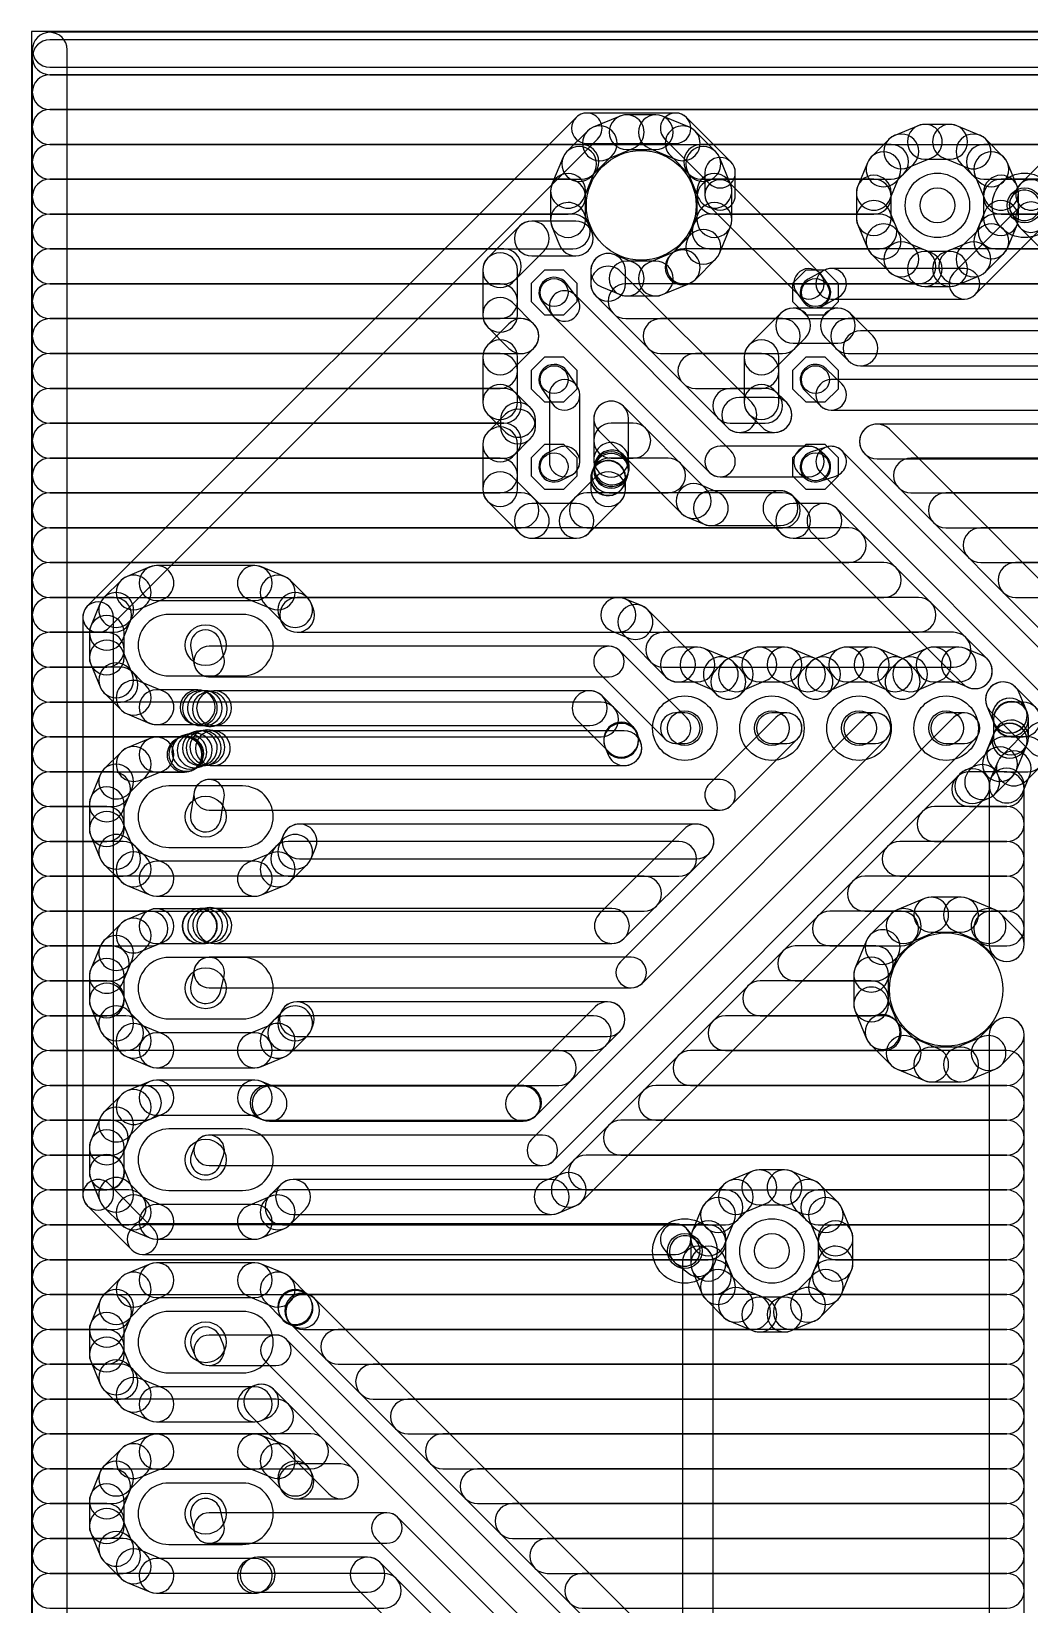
# Model space of a CAD drawing. Extents: x 0 to 108, y 0 to 85.
# Drawn here: x 0 to 29.1, y 39.22 to 85.08 of the extents above; entities that cross this region are included whole.
import ezdxf

# ---------------------------------------------------------------- set-up
doc = ezdxf.new("R2010")
doc.units = 0
for name, color, linetype in [('16', 174, 'CONTINUOUS'), ('17', 94, 'CONTINUOUS'), ('20', 178, 'CONTINUOUS'), ('44', 250, 'CONTINUOUS')]:
    doc.layers.add(name, color=color, linetype=linetype)

# ---------------------------------------------------------------- blocks, each defined once
blk = doc.blocks.new('ROUNDP')
blk.add_circle((0, 0), 0.5)
blk = doc.blocks.new('OCTAGONP')
blk.add_lwpolyline([(-0.5, -0.2071), (-0.5, 0.2071), (-0.2071, 0.5), (0.2071, 0.5), (0.5, 0.2071), (0.5, -0.2071), (0.2071, -0.5), (-0.2071, -0.5)], close=True)
blk = doc.blocks.new('LONGP120')
blk.add_lwpolyline([(-0.6, -0.5), (0.6, -0.5, 1), (0.6, 0.5), (-0.6, 0.5, 1)], format="xyb", close=True)

msp = doc.modelspace()

# ---------------------------------------------------------------- linework, layer by layer
at = {"layer": '16'}
for points in [[(1.0414, 0.5334), (1.0414, 84.5466, 1), (0.0254, 84.5466), (0.0254, 0.5334, 1)], [(0.5334, 84.0386), (107.0866, 84.0386, 1), (107.0866, 85.0546), (0.5334, 85.0546, 1)], [(0.5334, 83.82), (107.0866, 83.82, 1), (107.0866, 84.836), (0.5334, 84.836, 1)], [(0.5334, 82.804), (107.0866, 82.804, 1), (107.0866, 83.82), (0.5334, 83.82, 1)], [(0.5334, 81.788), (107.0866, 81.788, 1), (107.0866, 82.804), (0.5334, 82.804, 1)], [(2.2574, 67.6942), (16.5068, 81.9436, 1), (15.8782, 82.5722), (1.6288, 68.3228, 1)], [(16.1925, 81.8134), (18.7833, 81.8134, 1), (18.7833, 82.7024), (16.1925, 82.7024, 1)], [(17.1612, 82.6127), (16.3771, 82.2879, 1), (16.7659, 81.3493), (17.55, 81.6741, 1)], [(18.2044, 82.6514), (17.3556, 82.6514, 1), (17.3556, 81.6354), (18.2044, 81.6354, 1)], [(19.1829, 82.2879), (18.3988, 82.6127, 1), (18.01, 81.6741), (18.7941, 81.3493, 1)], [(18.469, 81.9436), (19.7644, 80.6482, 1), (20.393, 81.2768), (19.0976, 82.5722, 1)], [(30.7753, 82.5722), (28.8322, 80.6291, 1), (29.4608, 80.0005), (31.4039, 81.9436, 1)], [(16.2123, 82.1778), (15.6122, 81.5777, 1), (16.3306, 80.8593), (16.9307, 81.4594, 1)], [(19.9478, 81.5777), (19.3477, 82.1778, 1), (18.6293, 81.4594), (19.2294, 80.8593, 1)], [(25.0065, 81.9411), (24.4849, 81.4195, 1), (25.2033, 80.7011), (25.7249, 81.2227, 1)], [(25.8528, 82.3335), (25.1713, 82.0512, 1), (25.5601, 81.1126), (26.2416, 81.3949, 1)], [(26.7848, 82.3722), (26.0472, 82.3722, 1), (26.0472, 81.3562), (26.7848, 81.3562, 1)], [(27.6607, 82.0512), (26.9792, 82.3335, 1), (26.5904, 81.3949), (27.2719, 81.1126, 1)], [(28.3471, 81.4195), (27.8255, 81.9411, 1), (27.1071, 81.2227), (27.6287, 80.7011, 1)], [(0.5334, 80.772), (16.0329, 80.772, 1), (16.0329, 81.788), (0.5334, 81.788, 1)], [(15.5021, 81.4129), (15.1773, 80.6288, 1), (16.1159, 80.24), (16.4407, 81.0241, 1)], [(19.5271, 80.772), (25.0638, 80.772, 1), (25.0638, 81.788), (19.5271, 81.788, 1)], [(20.3827, 80.6288), (20.0579, 81.4129, 1), (19.1193, 81.0241), (19.4441, 80.24, 1)], [(27.7682, 80.772), (30.1438, 80.772, 1), (30.1438, 81.788), (27.7682, 81.788, 1)], [(19.6342, 80.9625), (19.6342, 80.3148, 1), (20.5232, 80.3148), (20.5232, 80.9625, 1)], [(24.3748, 81.2547), (24.0925, 80.5732, 1), (25.0311, 80.1844), (25.3134, 80.8659, 1)], [(28.7395, 80.5732), (28.4572, 81.2547, 1), (27.5186, 80.8659), (27.8009, 80.1844, 1)], [(0.5334, 79.756), (15.6466, 79.756, 1), (15.6466, 80.772), (0.5334, 80.772, 1)], [(15.1386, 80.4344), (15.1386, 79.5856, 1), (16.1546, 79.5856), (16.1546, 80.4344, 1)], [(20.4214, 79.5856), (20.4214, 80.4344, 1), (19.4054, 80.4344), (19.4054, 79.5856, 1)], [(19.9134, 79.756), (24.5618, 79.756, 1), (24.5618, 80.772), (19.9134, 80.772, 1)], [(19.7644, 80.0005), (22.3552, 77.4097, 1), (22.9838, 78.0383), (20.393, 80.6291, 1)], [(24.0538, 80.3788), (24.0538, 79.6412, 1), (25.0698, 79.6412), (25.0698, 80.3788, 1)], [(28.7782, 79.6412), (28.7782, 80.3788, 1), (27.7622, 80.3788), (27.7622, 79.6412, 1)], [(28.2702, 79.756), (29.6418, 79.756, 1), (29.6418, 80.772), (28.2702, 80.772, 1)], [(28.7696, 80.5504), (28.5791, 80.2456, 1), (29.3329, 79.7744), (29.5234, 80.0792, 1)], [(29.5351, 79.883), (29.3446, 80.2259, 1), (28.5674, 79.7941), (28.7579, 79.4512, 1)], [(15.1773, 79.3912), (15.4013, 78.8504, 1), (16.34, 79.2392), (16.1159, 79.78, 1)], [(20.0579, 78.6071), (20.3827, 79.3912, 1), (19.4441, 79.78), (19.1193, 78.9959, 1)], [(24.0925, 79.4468), (24.3748, 78.7653, 1), (25.3134, 79.1541), (25.0311, 79.8356, 1)], [(28.8322, 79.9814), (26.8891, 78.0383, 1), (27.5177, 77.4097), (29.4608, 79.3528, 1)], [(28.4572, 78.7653), (28.7395, 79.4468, 1), (27.8009, 79.8356), (27.5186, 79.1541, 1)], [(28.8322, 79.3528), (32.0707, 76.1143, 1), (32.6993, 76.7429), (29.4608, 79.9814, 1)], [(0.5334, 78.74), (15.7865, 78.74, 1), (15.7865, 79.756), (0.5334, 79.756, 1)], [(14.2285, 79.404), (13.306, 78.4815, 1), (14.0244, 77.7631), (14.9469, 78.6856, 1)], [(15.8706, 79.5528), (14.5877, 79.5528, 1), (14.5877, 78.5368), (15.8706, 78.5368, 1)], [(19.7735, 78.74), (24.7247, 78.74, 1), (24.7247, 79.756), (19.7735, 79.756, 1)], [(24.4849, 78.6005), (25.0065, 78.0789, 1), (25.7249, 78.7973), (25.2033, 79.3189, 1)], [(27.8255, 78.0789), (28.3471, 78.6005, 1), (27.6287, 79.3189), (27.1071, 78.7973, 1)], [(28.1073, 78.74), (29.8047, 78.74, 1), (29.8047, 79.756), (28.1073, 79.756, 1)], [(19.3477, 77.8422), (19.9478, 78.4423, 1), (19.2294, 79.1607), (18.6293, 78.5606, 1)], [(25.1713, 77.9688), (25.8528, 77.6865, 1), (26.2416, 78.6251), (25.5601, 78.9074, 1)], [(26.9792, 77.6865), (27.6607, 77.9688, 1), (27.2719, 78.9074), (26.5904, 78.6251, 1)], [(0.5334, 77.724), (13.7749, 77.724, 1), (13.7749, 78.74), (0.5334, 78.74, 1)], [(13.1572, 78.1223), (13.1572, 76.8177, 1), (14.1732, 76.8177), (14.1732, 78.1223, 1)], [(16.6204, 77.6313), (17.1612, 77.4073, 1), (17.55, 78.3459), (17.0092, 78.57, 1)], [(17.3228, 77.7281), (17.3228, 78.1006, 1), (16.3068, 78.1006), (16.3068, 77.7281, 1)], [(18.3988, 77.4073), (19.1829, 77.7321, 1), (18.7941, 78.6707), (18.01, 78.3459, 1)], [(19.0191, 77.724), (25.8632, 77.724, 1), (25.8632, 78.74), (19.0191, 78.74, 1)], [(26.0472, 77.6478), (26.7848, 77.6478, 1), (26.7848, 78.6638), (26.0472, 78.6638, 1)], [(26.9688, 77.724), (30.9432, 77.724, 1), (30.9432, 78.74), (26.9688, 78.74, 1)], [(21.0008, 74.2605), (17.174, 78.0873, 1), (16.4556, 77.3689), (20.2824, 73.5421, 1)], [(17.3556, 77.3686), (18.2044, 77.3686, 1), (18.2044, 78.3846), (17.3556, 78.3846, 1)], [(22.3139, 77.4573), (22.5044, 77.2033, 1), (23.2156, 77.7367), (23.0251, 77.9907, 1)], [(23.1013, 78.1126), (22.6441, 77.8586, 1), (23.0759, 77.0814), (23.5331, 77.3354, 1)], [(27.2034, 78.1685), (23.3172, 78.1685, 1), (23.3172, 77.2795), (27.2034, 77.2795, 1)], [(0.5334, 76.708), (13.6652, 76.708, 1), (13.6652, 77.724), (0.5334, 77.724, 1)], [(15.8963, 77.3484), (15.5915, 77.7421, 1), (14.8885, 77.1979), (15.1933, 76.8042, 1)], [(15.2305, 76.762), (19.7644, 72.2281, 1), (20.393, 72.8567), (15.8591, 77.3906, 1)], [(17.3269, 76.708), (35.1368, 76.708, 1), (35.1368, 77.724), (17.3269, 77.724, 1)], [(13.306, 76.4585), (13.9237, 75.8408, 1), (14.6421, 76.5592), (14.0244, 77.1769, 1)], [(0.5334, 75.692), (14.2829, 75.692, 1), (14.2829, 76.708), (0.5334, 76.708, 1)], [(13.9237, 76.5592), (13.306, 75.9415, 1), (14.0244, 75.2231), (14.6421, 75.8408, 1)], [(18.3429, 75.692), (21.9029, 75.692, 1), (21.9029, 76.708), (18.3429, 76.708, 1)], [(21.8485, 76.864), (20.926, 75.9415, 1), (21.6444, 75.2231), (22.5669, 76.1456, 1)], [(23.5123, 77.0128), (22.2077, 77.0128, 1), (22.2077, 75.9968), (23.5123, 75.9968, 1)], [(24.5319, 76.2036), (23.8715, 76.864, 1), (23.1531, 76.1456), (23.8135, 75.4852, 1)], [(23.8171, 75.692), (31.2939, 75.692, 1), (31.2939, 76.708), (23.8171, 76.708, 1)], [(30.6492, 76.3524), (24.1727, 76.3524, 1), (24.1727, 75.3364), (30.6492, 75.3364, 1)], [(0.5334, 74.676), (13.6652, 74.676, 1), (13.6652, 75.692), (0.5334, 75.692, 1)], [(13.1572, 75.5823), (13.1572, 74.2777, 1), (14.1732, 74.2777), (14.1732, 75.5823, 1)], [(19.3589, 74.676), (21.2852, 74.676, 1), (21.2852, 75.692), (19.3589, 75.692, 1)], [(20.7772, 75.5823), (20.7772, 74.2777, 1), (21.7932, 74.2777), (21.7932, 75.5823, 1)], [(15.9114, 74.7369), (15.6066, 75.1814, 1), (14.8734, 74.6786), (15.1782, 74.2341, 1)], [(23.6271, 74.8042), (23.1699, 75.2487, 1), (22.5501, 74.6113), (23.0073, 74.1668, 1)], [(13.306, 73.9185), (13.8267, 73.3978, 1), (14.5451, 74.1162), (14.0244, 74.6369, 1)], [(15.1003, 74.4855), (15.1003, 72.5424, 1), (15.9893, 72.5424), (15.9893, 74.4855, 1)], [(20.926, 73.9185), (21.3024, 73.5421, 1), (22.0208, 74.2605), (21.6444, 74.6369, 1)], [(31.0896, 74.93), (23.3172, 74.93, 1), (23.3172, 74.041), (31.0896, 74.041, 1)], [(0.5334, 73.66), (13.7749, 73.66, 1), (13.7749, 74.676), (0.5334, 74.676, 1)], [(17.4117, 72.5906), (17.4117, 73.7956, 1), (16.3957, 73.7956), (16.3957, 72.5906, 1)], [(16.5445, 73.4364), (18.9497, 71.0312, 1), (19.6682, 71.7496), (17.2629, 74.1548, 1)], [(20.3749, 73.66), (21.3949, 73.66, 1), (21.3949, 74.676), (20.3749, 74.676, 1)], [(21.6616, 74.4093), (20.6416, 74.4093, 1), (20.6416, 73.3933), (21.6616, 73.3933, 1)], [(13.8267, 73.9222), (13.306, 73.4015, 1), (14.0244, 72.6831), (14.5451, 73.2038, 1)], [(13.6779, 73.757), (13.6779, 73.563, 1), (14.6939, 73.563), (14.6939, 73.757, 1)], [(0.5334, 72.644), (13.7749, 72.644, 1), (13.7749, 73.66), (0.5334, 73.66, 1)], [(13.1572, 73.0423), (13.1572, 71.7377, 1), (14.1732, 71.7377), (14.1732, 73.0423, 1)], [(16.9037, 72.644), (17.5473, 72.644, 1), (17.5473, 73.66), (16.9037, 73.66, 1)], [(31.582, 66.9178), (25.014, 73.4858, 1), (24.2956, 72.7674), (30.8636, 66.1994, 1)], [(24.6548, 72.6186), (30.0736, 72.6186, 1), (30.0736, 73.6346), (24.6548, 73.6346, 1)], [(15.346, 72.94), (15.0412, 72.7876, 1), (15.4388, 71.9924), (15.7436, 72.1448, 1)], [(17.4262, 72.4051), (17.4104, 72.6266, 1), (16.397, 72.5546), (16.4127, 72.3331, 1)], [(20.0787, 72.0979), (22.6695, 72.0979, 1), (22.6695, 72.9869), (20.0787, 72.9869, 1)], [(22.3918, 72.1953), (22.5823, 72.0429, 1), (23.1377, 72.7371), (22.9472, 72.8895, 1)], [(23.1766, 72.9641), (22.7194, 72.8117, 1), (23.0006, 71.9683), (23.4578, 72.1207, 1)], [(31.4039, 65.0843), (23.6315, 72.8567, 1), (23.0029, 72.2281), (30.7753, 64.4557, 1)], [(0.5334, 71.628), (13.6652, 71.628, 1), (13.6652, 72.644), (0.5334, 72.644, 1)], [(17.2967, 71.8946), (17.3007, 71.9063, 1), (16.3368, 72.2276), (16.3329, 72.2158, 1)], [(17.3228, 71.7377), (17.3228, 72.0552, 1), (16.3068, 72.0552), (16.3068, 71.7377, 1)], [(17.2881, 71.8725), (17.373, 72.0777, 1), (16.4344, 72.4665), (16.3494, 72.2614, 1)], [(16.8473, 71.628), (18.5633, 71.628, 1), (18.5633, 72.644), (16.8473, 72.644, 1)], [(17.3856, 72.1612), (17.4014, 72.2085, 1), (16.4375, 72.5297), (16.4218, 72.4825, 1)], [(17.4117, 72.2721), (17.4117, 72.3219, 1), (16.3957, 72.3219), (16.3957, 72.2721, 1)], [(25.6454, 71.628), (30.188, 71.628, 1), (30.188, 72.644), (25.6454, 72.644, 1)], [(13.306, 71.3785), (14.2285, 70.456, 1), (14.9469, 71.1744), (14.0244, 72.0969, 1)], [(16.2515, 70.456), (17.174, 71.3785, 1), (16.4556, 72.0969), (15.5331, 71.1744, 1)], [(0.5334, 70.612), (14.2829, 70.612, 1), (14.2829, 71.628), (0.5334, 71.628, 1)], [(16.1971, 70.612), (21.9029, 70.612, 1), (21.9029, 71.628), (16.1971, 71.628, 1)], [(19.1145, 70.9211), (19.614, 70.7142, 1), (20.0028, 71.6528), (19.5033, 71.8597, 1)], [(19.8084, 70.6755), (21.8394, 70.6755, 1), (21.8394, 71.6915), (19.8084, 71.6915, 1)], [(21.4802, 70.8243), (21.8485, 70.456, 1), (22.5669, 71.1744), (22.1986, 71.5427, 1)], [(26.6614, 70.612), (31.2379, 70.612, 1), (31.2379, 71.628), (26.6614, 71.628, 1)], [(14.5877, 70.3072), (15.8923, 70.3072, 1), (15.8923, 71.3232), (14.5877, 71.3232, 1)], [(22.2077, 70.3072), (23.1226, 70.3072, 1), (23.1226, 71.3232), (22.2077, 71.3232, 1)], [(22.7634, 70.456), (27.1487, 66.0707, 1), (27.8672, 66.7891), (23.4818, 71.1744, 1)], [(0.5334, 69.596), (23.8338, 69.596, 1), (23.8338, 70.612), (0.5334, 70.612, 1)], [(27.6774, 69.596), (32.2539, 69.596, 1), (32.2539, 70.612), (27.6774, 70.612, 1)], [(0.5334, 68.58), (24.8498, 68.58, 1), (24.8498, 69.596), (0.5334, 69.596, 1)], [(3.4512, 69.4691), (2.786, 69.1936, 1), (3.1748, 68.2549), (3.84, 68.5304, 1)], [(6.5144, 69.5077), (3.6456, 69.5077, 1), (3.6456, 68.4917), (6.5144, 68.4917, 1)], [(7.374, 69.1936), (6.7088, 69.4691, 1), (6.32, 68.5304), (6.9852, 68.2549, 1)], [(28.6934, 68.58), (34.9123, 68.58, 1), (34.9123, 69.596), (28.6934, 69.596, 1)], [(2.6212, 69.0834), (2.1121, 68.5744, 1), (2.8306, 67.8559), (3.3396, 68.365, 1)], [(8.0479, 68.5744), (7.5388, 69.0834, 1), (6.8203, 68.365), (7.3294, 67.8559, 1)], [(0.5334, 67.564), (2.4121, 67.564, 1), (2.4121, 68.58), (0.5334, 68.58, 1)], [(2.3876, 51.1683), (2.3876, 68.0085, 1), (1.4986, 68.0085), (1.4986, 51.1683, 1)], [(2.002, 68.4095), (1.7265, 67.7444, 1), (2.6652, 67.3556), (2.9407, 68.0207, 1)], [(8.2173, 68.2664), (8.158, 68.4095, 1), (7.2193, 68.0207), (7.2786, 67.8776, 1)], [(17.1105, 68.58), (7.7479, 68.58, 1), (7.7479, 67.564), (17.1105, 67.564, 1)], [(7.7479, 67.564), (25.8658, 67.564, 1), (25.8658, 68.58), (7.7479, 68.58, 1)], [(17.8044, 68.3344), (17.3049, 68.5413, 1), (16.9161, 67.6027), (17.4155, 67.3958, 1)], [(19.2101, 66.9834), (17.9692, 68.2243, 1), (17.2507, 67.5059), (18.4917, 66.265, 1)], [(1.6878, 67.55), (1.6878, 66.83, 1), (2.7038, 66.83), (2.7038, 67.55, 1)], [(0.5334, 66.548), (2.1958, 66.548, 1), (2.1958, 67.564), (0.5334, 67.564, 1)], [(5.6163, 66.8057), (5.5147, 67.2826, 1), (4.6453, 67.0974), (4.7469, 66.6205, 1)], [(18.4191, 66.548), (26.8818, 66.548, 1), (26.8818, 67.564), (18.4191, 67.564, 1)], [(1.7265, 66.6356), (2.002, 65.9705, 1), (2.9407, 66.3593), (2.6652, 67.0244, 1)], [(16.8402, 67.1576), (5.1816, 67.1576, 1), (5.1816, 66.2686), (16.8402, 66.2686, 1)], [(19.0976, 65.0843), (17.1545, 67.0274, 1), (16.5259, 66.3988), (18.469, 64.4557, 1)], [(19.4188, 67.1322), (18.8509, 67.1322, 1), (18.8509, 66.1162), (19.4188, 66.1162, 1)], [(20.2947, 66.8112), (19.6132, 67.0935, 1), (19.2244, 66.1549), (19.9059, 65.8726, 1)], [(21.0268, 67.0935), (20.3453, 66.8112, 1), (20.7341, 65.8726), (21.4156, 66.1549, 1)], [(21.9588, 67.1322), (21.2212, 67.1322, 1), (21.2212, 66.1162), (21.9588, 66.1162, 1)], [(22.8347, 66.8112), (22.1532, 67.0935, 1), (21.7644, 66.1549), (22.4459, 65.8726, 1)], [(23.5668, 67.0935), (22.8853, 66.8112, 1), (23.2741, 65.8726), (23.9556, 66.1549, 1)], [(24.4988, 67.1322), (23.7612, 67.1322, 1), (23.7612, 66.1162), (24.4988, 66.1162, 1)], [(25.3747, 66.8112), (24.6932, 67.0935, 1), (24.3044, 66.1549), (24.9859, 65.8726, 1)], [(26.1068, 67.0935), (25.4253, 66.8112, 1), (25.8141, 65.8726), (26.4956, 66.1549, 1)], [(27.0388, 67.1322), (26.3012, 67.1322, 1), (26.3012, 66.1162), (27.0388, 66.1162, 1)], [(27.7024, 66.8992), (27.2332, 67.0935, 1), (26.8444, 66.1549), (27.3135, 65.9605, 1)], [(0.5334, 65.532), (2.5962, 65.532, 1), (2.5962, 66.548), (0.5334, 66.548, 1)], [(2.1121, 65.8056), (2.6212, 65.2966, 1), (3.3396, 66.015), (2.8306, 66.5241, 1)], [(20.6792, 66.4814), (20.4595, 66.7011, 1), (19.7411, 65.9827), (19.9608, 65.763, 1)], [(20.1805, 66.7011), (19.9608, 66.4814, 1), (20.6792, 65.763), (20.8989, 65.9827, 1)], [(23.2192, 66.4814), (22.9995, 66.7011, 1), (22.2811, 65.9827), (22.5008, 65.763, 1)], [(22.7205, 66.7011), (22.5008, 66.4814, 1), (23.2192, 65.763), (23.4389, 65.9827, 1)], [(25.7592, 66.4814), (25.5395, 66.7011, 1), (24.8211, 65.9827), (25.0408, 65.763, 1)], [(25.2605, 66.7011), (25.0408, 66.4814, 1), (25.7592, 65.763), (25.9789, 65.9827, 1)], [(2.786, 65.1864), (3.4512, 64.9109, 1), (3.84, 65.8496), (3.1748, 66.1251, 1)], [(28.9935, 65.3332), (28.7992, 65.8024, 1), (27.8605, 65.4135), (28.0549, 64.9444, 1)], [(27.9707, 65.2487), (29.1325, 64.0869, 1), (29.8509, 64.8054), (28.6891, 65.9672, 1)], [(3.6456, 64.8723), (4.8484, 64.8723, 1), (4.8484, 65.8882), (3.6456, 65.8882, 1)], [(4.654, 64.9109), (4.7169, 64.8849, 1), (5.1057, 65.8235), (5.0428, 65.8496, 1)], [(4.9113, 64.8462), (5.0571, 64.8462, 1), (5.0571, 65.8622), (4.9113, 65.8622, 1)], [(4.9647, 64.8547), (5.108, 64.8282, 1), (5.2927, 65.8272), (5.1494, 65.8537, 1)], [(5.3062, 64.8309), (5.4306, 64.8574, 1), (5.2189, 65.851), (5.0945, 65.8246, 1)], [(5.3247, 64.8462), (16.2773, 64.8462, 1), (16.2773, 65.8622), (5.3247, 65.8622, 1)], [(15.9181, 64.995), (16.8366, 64.0765, 1), (17.555, 64.7949), (16.6365, 65.7134, 1)], [(29.0322, 65.1323), (29.0322, 65.1388, 1), (28.0162, 65.1388), (28.0162, 65.1323, 1)], [(29.0316, 65.2347), (28.9935, 65.3267, 1), (28.0549, 64.9379), (28.093, 64.8459, 1)], [(0.5334, 64.516), (16.6075, 64.516, 1), (16.6075, 65.532), (0.5334, 65.532, 1)], [(26.8891, 65.0843), (14.5828, 52.778, 1), (15.2114, 52.1494), (27.5177, 64.4557, 1)], [(24.2983, 65.0843), (17.1736, 57.9596, 1), (17.8022, 57.331), (24.9269, 64.4557, 1)], [(18.7833, 64.3255), (19.05, 64.3255, 1), (19.05, 65.2145), (18.7833, 65.2145, 1)], [(21.7075, 65.0843), (19.7644, 63.1412, 1), (20.393, 62.5126), (22.3361, 64.4557, 1)], [(22.0218, 65.2145), (21.59, 65.2145, 1), (21.59, 64.3255), (22.0218, 64.3255, 1)], [(24.6126, 65.2145), (24.13, 65.2145, 1), (24.13, 64.3255), (24.6126, 64.3255, 1)], [(27.2034, 65.2145), (26.67, 65.2145, 1), (26.67, 64.3255), (27.2034, 64.3255, 1)], [(29.0703, 64.4997), (29.0703, 65.0403, 1), (28.0543, 65.0403), (28.0543, 64.4997, 1)], [(28.5623, 64.516), (28.9138, 64.516, 1), (28.9138, 65.532), (28.5623, 65.532, 1)], [(4.7169, 64.6551), (4.5667, 64.5929, 1), (4.9555, 63.6542), (5.1057, 63.7165, 1)], [(5.0215, 64.6938), (4.9113, 64.6938, 1), (4.9113, 63.6778), (5.0215, 63.6778, 1)], [(5.0107, 64.7055), (4.9035, 64.6799, 1), (5.1396, 63.6917), (5.2468, 63.7173, 1)], [(5.3693, 64.6875), (5.2088, 64.7131, 1), (5.0487, 63.7098), (5.2093, 63.6841, 1)], [(17.285, 64.6938), (5.2893, 64.6938, 1), (5.2893, 63.6778), (17.285, 63.6778, 1)], [(16.6878, 64.4357), (16.6878, 64.4012, 1), (17.7038, 64.4012), (17.7038, 64.4357, 1)], [(16.7265, 64.2068), (16.8157, 63.9914, 1), (17.7543, 64.3802), (17.6651, 64.5956, 1)], [(28.7112, 63.5253), (28.9935, 64.2068, 1), (28.0549, 64.5956), (27.7726, 63.9141, 1)], [(28.9935, 64.2133), (29.0316, 64.3053, 1), (28.093, 64.6941), (28.0549, 64.6021, 1)], [(29.0322, 64.4012), (29.0322, 64.4077, 1), (28.0162, 64.4077), (28.0162, 64.4012, 1)], [(29.1325, 64.8054), (28.283, 63.9559, 1), (29.0014, 63.2374), (29.8509, 64.0869, 1)], [(0.5334, 63.5), (4.4821, 63.5, 1), (4.4821, 64.516), (0.5334, 64.516, 1)], [(2.6212, 64.0834), (2.1121, 63.5744, 1), (2.8306, 62.8559), (3.3396, 63.365, 1)], [(3.4512, 64.4691), (2.786, 64.1936, 1), (3.1748, 63.2549), (3.84, 63.5304, 1)], [(4.4621, 64.5077), (3.6456, 64.5077, 1), (3.6456, 63.4917), (4.4621, 63.4917, 1)], [(4.3193, 64.4904), (4.2677, 64.4691, 1), (4.6565, 63.5304), (4.7081, 63.5518, 1)], [(4.3048, 64.4971), (4.2155, 64.4324, 1), (4.8118, 63.6098), (4.9011, 63.6745, 1)], [(4.643, 64.6177), (4.4849, 64.5799, 1), (4.721, 63.5917), (4.8791, 63.6295, 1)], [(28.0795, 62.8389), (28.6011, 63.3605, 1), (27.8827, 64.0789), (27.3611, 63.5573, 1)], [(28.3613, 63.5), (29.0535, 63.5, 1), (29.0535, 64.516), (28.3613, 64.516, 1)], [(28.1729, 63.7911), (27.966, 63.2916, 1), (28.9046, 62.9028), (29.1115, 63.4022, 1)], [(0.5334, 62.484), (2.3789, 62.484, 1), (2.3789, 63.5), (0.5334, 63.5, 1)], [(2.002, 63.4095), (1.7265, 62.7444, 1), (2.6652, 62.3556), (2.9407, 63.0207, 1)], [(16.0261, 50.9525), (27.7943, 62.7207, 1), (27.0759, 63.4392), (15.3076, 51.6709, 1)], [(27.3472, 62.484), (28.4353, 62.484, 1), (28.4353, 63.5), (27.3472, 63.5, 1)], [(27.6295, 62.6106), (27.9147, 62.7288, 1), (27.5259, 63.6674), (27.2407, 63.5493, 1)], [(27.9273, 63.0972), (27.9273, 58.4739, 1), (28.9433, 58.4739), (28.9433, 63.0972, 1)], [(1.6878, 62.55), (1.6878, 61.83, 1), (2.7038, 61.83), (2.7038, 62.55, 1)], [(4.7427, 62.8969), (4.6411, 62.26, 1), (5.5189, 62.12), (5.6205, 62.7569, 1)], [(20.0787, 63.2714), (5.1816, 63.2714, 1), (5.1816, 62.3824), (20.0787, 62.3824, 1)], [(0.5334, 61.468), (2.1958, 61.468, 1), (2.1958, 62.484), (0.5334, 62.484, 1)], [(26.3312, 61.468), (28.4353, 61.468, 1), (28.4353, 62.484), (26.3312, 62.484, 1)], [(1.7265, 61.6356), (2.002, 60.9705, 1), (2.9407, 61.3593), (2.6652, 62.0244, 1)], [(8.158, 60.9705), (8.2835, 61.2736, 1), (7.3449, 61.6624), (7.2193, 61.3593, 1)], [(7.8142, 60.96), (19.3888, 60.96, 1), (19.3888, 61.976), (7.8142, 61.976, 1)], [(19.0296, 61.8272), (16.5658, 59.3634, 1), (17.2842, 58.645), (19.748, 61.1088, 1)], [(0.5334, 60.452), (2.6762, 60.452, 1), (2.6762, 61.468), (0.5334, 61.468, 1)], [(2.1121, 60.8056), (2.6212, 60.2966, 1), (3.3396, 61.015), (2.8306, 61.5241, 1)], [(7.5388, 60.2966), (8.0479, 60.8056, 1), (7.3294, 61.5241), (6.8203, 61.015, 1)], [(7.4838, 60.452), (18.8808, 60.452, 1), (18.8808, 61.468), (7.4838, 61.468, 1)], [(25.3152, 60.452), (28.4353, 60.452, 1), (28.4353, 61.468), (25.3152, 61.468, 1)], [(2.786, 60.1864), (3.4512, 59.9109, 1), (3.84, 60.8496), (3.1748, 61.1251, 1)], [(6.7088, 59.9109), (7.374, 60.1864, 1), (6.9852, 61.1251), (6.32, 60.8496, 1)], [(3.6456, 59.8723), (6.5144, 59.8723, 1), (6.5144, 60.8883), (3.6456, 60.8883, 1)], [(0.5334, 59.436), (17.8648, 59.436, 1), (17.8648, 60.452), (0.5334, 60.452, 1)], [(24.2992, 59.436), (28.4353, 59.436, 1), (28.4353, 60.452), (24.2992, 60.452, 1)], [(26.0411, 59.8037), (25.2382, 59.4712, 1), (25.627, 58.5325), (26.4299, 58.8651, 1)], [(27.1045, 59.8424), (26.2355, 59.8424, 1), (26.2355, 58.8264), (27.1045, 58.8264, 1)], [(28.1018, 59.4712), (27.2989, 59.8037, 1), (26.9101, 58.8651), (27.713, 58.5325, 1)], [(0.5334, 58.42), (3.4724, 58.42, 1), (3.4724, 59.436), (0.5334, 59.436, 1)], [(2.6212, 59.0834), (2.1121, 58.5744, 1), (2.8306, 57.8559), (3.3396, 58.365, 1)], [(3.4512, 59.4691), (2.786, 59.1936, 1), (3.1748, 58.2549), (3.84, 58.5304, 1)], [(4.9006, 59.5077), (3.6456, 59.5077, 1), (3.6456, 58.4917), (4.9006, 58.4917, 1)], [(4.7169, 59.4735), (4.7061, 59.4691, 1), (5.095, 58.5304), (5.1057, 58.5349, 1)], [(5.0637, 59.5122), (4.9113, 59.5122, 1), (4.9113, 58.4962), (5.0637, 58.4962, 1)], [(5.1262, 59.5309), (4.9761, 59.5046, 1), (5.1512, 58.5038), (5.3013, 58.53, 1)], [(5.442, 59.5), (5.3244, 59.5263, 1), (5.1031, 58.5346), (5.2207, 58.5084, 1)], [(16.925, 59.5122), (5.3314, 59.5122, 1), (5.3314, 58.4962), (16.925, 58.4962, 1)], [(23.2832, 58.42), (25.3588, 58.42, 1), (25.3588, 59.436), (23.2832, 59.436, 1)], [(25.0734, 59.3611), (24.4589, 58.7466, 1), (25.1774, 58.0282), (25.7918, 58.6426, 1)], [(28.7945, 58.8331), (28.2666, 59.3611, 1), (27.5482, 58.6426), (28.0761, 58.1147, 1)], [(27.9812, 58.42), (28.4353, 58.42, 1), (28.4353, 59.436), (27.9812, 59.436, 1)], [(2.002, 58.4095), (1.7265, 57.7444, 1), (2.6652, 57.3556), (2.9407, 58.0207, 1)], [(24.3488, 58.5818), (24.0163, 57.7789, 1), (24.9549, 57.3901), (25.2875, 58.193, 1)], [(0.5334, 57.404), (2.3458, 57.404, 1), (2.3458, 58.42), (0.5334, 58.42, 1)], [(22.2672, 57.404), (24.6213, 57.404, 1), (24.6213, 58.42), (22.2672, 58.42, 1)], [(1.6878, 57.55), (1.6878, 56.83, 1), (2.7038, 56.83), (2.7038, 57.55, 1)], [(4.7478, 57.7421), (4.6462, 57.2868, 1), (5.5138, 57.0932), (5.6154, 57.5485, 1)], [(17.4879, 58.0898), (5.1816, 58.0898, 1), (5.1816, 57.2008), (17.4879, 57.2008, 1)], [(23.9776, 57.5845), (23.9776, 56.7155, 1), (24.9936, 56.7155), (24.9936, 57.5845, 1)], [(0.5334, 56.388), (2.1958, 56.388, 1), (2.1958, 57.404), (0.5334, 57.404, 1)], [(1.7265, 56.6356), (2.002, 55.9705, 1), (2.9407, 56.3593), (2.6652, 57.0244, 1)], [(21.2512, 56.388), (24.4856, 56.388, 1), (24.4856, 57.404), (21.2512, 57.404, 1)], [(24.0163, 56.5211), (24.3488, 55.7182, 1), (25.2875, 56.107), (24.9549, 56.9099, 1)], [(2.1121, 55.8056), (2.6212, 55.2966, 1), (3.3396, 56.015), (2.8306, 56.5241, 1)], [(7.5388, 55.2966), (8.0479, 55.8056, 1), (7.3294, 56.5241), (6.8203, 56.015, 1)], [(8.158, 55.9705), (8.2083, 56.092, 1), (7.2697, 56.4808), (7.2193, 56.3593, 1)], [(7.739, 55.7784), (16.798, 55.7784, 1), (16.798, 56.7944), (7.739, 56.7944, 1)], [(16.4388, 56.6456), (13.975, 54.1818, 1), (14.6934, 53.4634), (17.1572, 55.9272, 1)], [(24.4589, 55.5534), (25.0734, 54.9389, 1), (25.7918, 55.6574), (25.1774, 56.2718, 1)], [(0.5334, 55.372), (2.7562, 55.372, 1), (2.7562, 56.388), (0.5334, 56.388, 1)], [(2.786, 55.1864), (3.4512, 54.9109, 1), (3.84, 55.8496), (3.1748, 56.1251, 1)], [(6.7088, 54.9109), (7.374, 55.1864, 1), (6.9852, 56.1251), (6.32, 55.8496, 1)], [(7.4038, 55.372), (16.3916, 55.372, 1), (16.3916, 56.388), (7.4038, 56.388, 1)], [(20.2352, 55.372), (24.8508, 55.372, 1), (24.8508, 56.388), (20.2352, 56.388, 1)], [(28.2666, 54.9389), (28.7945, 55.4669, 1), (28.0761, 56.1853), (27.5482, 55.6574, 1)], [(27.9273, 55.8261), (27.9273, 25.8161, 1), (28.9433, 25.8161), (28.9433, 55.8261, 1)], [(3.6456, 54.8723), (6.5144, 54.8723, 1), (6.5144, 55.8883), (3.6456, 55.8883, 1)], [(25.2382, 54.8288), (26.0411, 54.4963, 1), (26.4299, 55.4349), (25.627, 55.7675, 1)], [(27.2989, 54.4963), (28.1018, 54.8288, 1), (27.713, 55.7675), (26.9101, 55.4349, 1)], [(0.5334, 54.356), (15.3756, 54.356, 1), (15.3756, 55.372), (0.5334, 55.372, 1)], [(19.2192, 54.356), (28.4353, 54.356, 1), (28.4353, 55.372), (19.2192, 55.372, 1)], [(26.2355, 54.4576), (27.1045, 54.4576, 1), (27.1045, 55.4736), (26.2355, 55.4736, 1)], [(0.5334, 53.34), (3.2793, 53.34, 1), (3.2793, 54.356), (0.5334, 54.356, 1)], [(2.6212, 54.0834), (2.1121, 53.5744, 1), (2.8306, 52.8559), (3.3396, 53.365, 1)], [(3.4512, 54.4691), (2.786, 54.1936, 1), (3.1748, 53.2549), (3.84, 53.5304, 1)], [(6.5144, 54.5077), (3.6456, 54.5077, 1), (3.6456, 53.4917), (6.5144, 53.4917, 1)], [(7.1365, 54.2919), (6.7088, 54.4691, 1), (6.32, 53.5304), (6.7477, 53.3533, 1)], [(6.8807, 53.34), (14.3596, 53.34, 1), (14.3596, 54.356), (6.8807, 54.356, 1)], [(14.3342, 54.3306), (6.9421, 54.3306, 1), (6.9421, 53.3146), (14.3342, 53.3146, 1)], [(18.2032, 53.34), (28.4353, 53.34, 1), (28.4353, 54.356), (18.2032, 54.356, 1)], [(2.002, 53.4095), (1.7265, 52.7444, 1), (2.6652, 52.3556), (2.9407, 53.0207, 1)], [(0.5334, 52.324), (2.3127, 52.324, 1), (2.3127, 53.34), (0.5334, 53.34, 1)], [(17.1872, 52.324), (28.4353, 52.324, 1), (28.4353, 53.34), (17.1872, 53.34, 1)], [(1.6878, 52.55), (1.6878, 51.83, 1), (2.7038, 51.83), (2.7038, 52.55, 1)], [(4.7649, 52.6184), (4.6633, 52.3447, 1), (5.4967, 52.0353), (5.5983, 52.309, 1)], [(14.8971, 52.9082), (5.1816, 52.9082, 1), (5.1816, 52.0192), (14.8971, 52.0192, 1)], [(0.5334, 51.308), (2.2016, 51.308, 1), (2.2016, 52.324), (0.5334, 52.324, 1)], [(1.7265, 51.6356), (2.002, 50.9705, 1), (2.9407, 51.3593), (2.6652, 52.0244, 1)], [(16.1712, 51.308), (28.4353, 51.308, 1), (28.4353, 52.324), (16.1712, 52.324, 1)], [(15.3618, 50.6355), (15.8613, 50.8424, 1), (15.4724, 51.781), (14.973, 51.5741, 1)], [(21.0268, 51.8535), (20.3453, 51.5712, 1), (20.7341, 50.6326), (21.4156, 50.9149, 1)], [(21.9588, 51.8922), (21.2212, 51.8922, 1), (21.2212, 50.8762), (21.9588, 50.8762, 1)], [(22.8347, 51.5712), (22.1532, 51.8535, 1), (21.7644, 50.9149), (22.4459, 50.6326, 1)], [(3.5528, 50.1872), (2.2574, 51.4826, 1), (1.6288, 50.854), (2.9242, 49.5586, 1)], [(2.1121, 50.8056), (2.6212, 50.2966, 1), (3.3396, 51.015), (2.8306, 51.5241, 1)], [(7.5388, 50.2966), (7.9878, 50.7456, 1), (7.2694, 51.464), (6.8203, 51.015, 1)], [(7.6286, 50.5968), (15.1674, 50.5968, 1), (15.1674, 51.6128), (7.6286, 51.6128, 1)], [(20.1805, 51.4611), (19.6589, 50.9395, 1), (20.3773, 50.2211), (20.8989, 50.7427, 1)], [(23.5211, 50.9395), (22.9995, 51.4611, 1), (22.2811, 50.7427), (22.8027, 50.2211, 1)], [(0.5334, 50.292), (2.8362, 50.292, 1), (2.8362, 51.308), (0.5334, 51.308, 1)], [(2.786, 50.1864), (3.4512, 49.9109, 1), (3.84, 50.8496), (3.1748, 51.1251, 1)], [(6.7088, 49.9109), (7.374, 50.1864, 1), (6.9852, 51.1251), (6.32, 50.8496, 1)], [(7.3238, 50.292), (20.2378, 50.292, 1), (20.2378, 51.308), (7.3238, 51.308, 1)], [(19.5488, 50.7747), (19.2665, 50.0932, 1), (20.2051, 49.7044), (20.4874, 50.3859, 1)], [(22.9422, 50.292), (28.4353, 50.292, 1), (28.4353, 51.308), (22.9422, 51.308, 1)], [(23.9135, 50.0932), (23.6312, 50.7747, 1), (22.6926, 50.3859), (22.9749, 49.7044, 1)], [(3.6456, 49.8723), (6.5144, 49.8723, 1), (6.5144, 50.8883), (3.6456, 50.8883, 1)], [(0.5334, 49.276), (19.7358, 49.276, 1), (19.7358, 50.292), (0.5334, 50.292, 1)], [(18.7833, 50.3174), (3.2385, 50.3174, 1), (3.2385, 49.4284), (18.7833, 49.4284, 1)], [(18.4324, 49.6), (18.6991, 49.2571, 1), (19.4009, 49.8029), (19.1342, 50.1458, 1)], [(19.2278, 49.8988), (19.2278, 49.1612, 1), (20.2438, 49.1612), (20.2438, 49.8988, 1)], [(23.9522, 49.1612), (23.9522, 49.8988, 1), (22.9362, 49.8988), (22.9362, 49.1612, 1)], [(23.4442, 49.276), (28.4353, 49.276, 1), (28.4353, 50.292), (23.4442, 50.292, 1)], [(19.7087, 49.5723), (19.3277, 49.8771, 1), (18.7723, 49.1829), (19.1533, 48.8781, 1)], [(19.8755, 36.2712), (19.8755, 49.2252, 1), (18.9865, 49.2252), (18.9865, 36.2712, 1)], [(19.2665, 48.9668), (19.5488, 48.2853, 1), (20.4874, 48.6741), (20.2051, 49.3556, 1)], [(23.6312, 48.2853), (23.9135, 48.9668, 1), (22.9749, 49.3556), (22.6926, 48.6741, 1)], [(0.5334, 48.26), (19.8987, 48.26, 1), (19.8987, 49.276), (0.5334, 49.276, 1)], [(3.4512, 49.1491), (2.786, 48.8736, 1), (3.1748, 47.9349), (3.84, 48.2104, 1)], [(6.5144, 49.1877), (3.6456, 49.1877, 1), (3.6456, 48.1717), (6.5144, 48.1717, 1)], [(7.374, 48.8736), (6.7088, 49.1491, 1), (6.32, 48.2104), (6.9852, 47.9349, 1)], [(23.2813, 48.26), (28.4353, 48.26, 1), (28.4353, 49.276), (23.2813, 49.276, 1)], [(2.6212, 48.7634), (2.1121, 48.2544, 1), (2.8306, 47.5359), (3.3396, 48.045, 1)], [(8.0479, 48.2544), (7.5388, 48.7634, 1), (6.8203, 48.045), (7.3294, 47.5359, 1)], [(19.6589, 48.1205), (20.1805, 47.5989, 1), (20.8989, 48.3173), (20.3773, 48.8389, 1)], [(22.9995, 47.5989), (23.5211, 48.1205, 1), (22.8027, 48.8389), (22.2811, 48.3173, 1)], [(0.5334, 47.244), (2.4121, 47.244, 1), (2.4121, 48.26), (0.5334, 48.26, 1)], [(2.002, 48.0895), (1.7265, 47.4244, 1), (2.6652, 47.0356), (2.9407, 47.7007, 1)], [(8.1697, 48.0612), (8.158, 48.0895, 1), (7.2193, 47.7008), (7.231, 47.6724, 1)], [(8.0889, 48.2557), (7.8948, 48.3361, 1), (7.506, 47.3975), (7.7001, 47.3171, 1)], [(25.0939, 31.3054), (8.2537, 48.1456, 1), (7.5352, 47.4272), (24.3754, 30.587, 1)], [(7.9289, 47.244), (21.0372, 47.244, 1), (21.0372, 48.26), (7.9289, 48.26, 1)], [(20.3453, 47.4888), (21.0268, 47.2065, 1), (21.4156, 48.1451), (20.7341, 48.4274, 1)], [(21.2212, 47.1678), (21.9588, 47.1678, 1), (21.9588, 48.1838), (21.2212, 48.1838, 1)], [(22.1532, 47.2065), (22.8347, 47.4888, 1), (22.4459, 48.4274), (21.7644, 48.1451, 1)], [(22.1428, 47.244), (28.4353, 47.244, 1), (28.4353, 48.26), (22.1428, 48.26, 1)], [(1.6878, 47.23), (1.6878, 46.51, 1), (2.7038, 46.51), (2.7038, 47.23, 1)], [(0.5334, 46.228), (2.1958, 46.228, 1), (2.1958, 47.244), (0.5334, 47.244, 1)], [(5.5898, 46.8104), (5.4882, 47.046, 1), (4.6718, 46.694), (4.7734, 46.4584, 1)], [(8.9449, 46.228), (28.4353, 46.228, 1), (28.4353, 47.244), (8.9449, 47.244, 1)], [(1.7265, 46.3156), (2.002, 45.6505, 1), (2.9407, 46.0393), (2.6652, 46.7044, 1)], [(7.1247, 47.0789), (5.1816, 47.0789, 1), (5.1816, 46.1899), (7.1247, 46.1899, 1)], [(24.2792, 30.1085), (7.439, 46.9487, 1), (6.8104, 46.3201), (23.6506, 29.4799, 1)], [(2.1121, 45.4856), (2.6212, 44.9766, 1), (3.3396, 45.695), (2.8306, 46.2041, 1)], [(0.5334, 45.212), (2.5962, 45.212, 1), (2.5962, 46.228), (0.5334, 46.228, 1)], [(9.9609, 45.212), (28.4353, 45.212, 1), (28.4353, 46.228), (9.9609, 46.228, 1)], [(2.786, 44.8664), (3.4512, 44.5909, 1), (3.84, 45.5296), (3.1748, 45.8051, 1)], [(3.6456, 44.5523), (6.5144, 44.5523, 1), (6.5144, 45.5683), (3.6456, 45.5683, 1)], [(6.7088, 44.5909), (6.8945, 44.6679, 1), (6.5057, 45.6065), (6.32, 45.5296, 1)], [(6.3409, 44.778), (8.6664, 42.4525, 1), (9.3848, 43.1709), (7.0594, 45.4964, 1)], [(0.5334, 44.196), (7.1333, 44.196, 1), (7.1333, 45.212), (0.5334, 45.212, 1)], [(10.9769, 44.196), (28.4353, 44.196, 1), (28.4353, 45.212), (10.9769, 45.212, 1)], [(0.5334, 43.18), (8.1493, 43.18, 1), (8.1493, 44.196), (0.5334, 44.196, 1)], [(3.4512, 44.1491), (2.786, 43.8736, 1), (3.1748, 42.9349), (3.84, 43.2104, 1)], [(6.5144, 44.1877), (3.6456, 44.1877, 1), (3.6456, 43.1717), (6.5144, 43.1717, 1)], [(7.374, 43.8736), (6.7088, 44.1491, 1), (6.32, 43.2104), (6.9852, 42.9349, 1)], [(11.9929, 43.18), (28.4353, 43.18, 1), (28.4353, 44.196), (11.9929, 44.196, 1)], [(2.6212, 43.7634), (2.1121, 43.2544, 1), (2.8306, 42.5359), (3.3396, 43.045, 1)], [(8.0479, 43.2544), (7.5388, 43.7634, 1), (6.8203, 43.045), (7.3294, 42.5359, 1)], [(0.5334, 42.164), (2.3789, 42.164, 1), (2.3789, 43.18), (0.5334, 43.18, 1)], [(2.002, 43.0895), (1.7265, 42.4244, 1), (2.6652, 42.0356), (2.9407, 42.7007, 1)], [(8.1925, 43.0061), (8.158, 43.0895, 1), (7.2193, 42.7007), (7.2539, 42.6173, 1)], [(9.0256, 43.3197), (7.7232, 43.3197, 1), (7.7232, 42.3037), (9.0256, 42.3037, 1)], [(13.0089, 42.164), (28.4353, 42.164, 1), (28.4353, 43.18), (13.0089, 43.18, 1)], [(1.6878, 42.23), (1.6878, 41.51, 1), (2.7038, 41.51), (2.7038, 42.23, 1)], [(5.6135, 41.558), (5.5119, 41.9752, 1), (4.6481, 41.7648), (4.7497, 41.3476, 1)], [(0.5334, 41.148), (2.1958, 41.148, 1), (2.1958, 42.164), (0.5334, 42.164, 1)], [(1.7265, 41.3156), (2.002, 40.6505, 1), (2.9407, 41.0393), (2.6652, 41.7044, 1)], [(10.3632, 41.8973), (5.1816, 41.8973, 1), (5.1816, 41.0083), (10.3632, 41.0083, 1)], [(21.6884, 30.7562), (10.6775, 41.7671, 1), (10.0489, 41.1385), (21.0598, 30.1276, 1)], [(14.0249, 41.148), (28.4353, 41.148, 1), (28.4353, 42.164), (14.0249, 42.164, 1)], [(2.1121, 40.4856), (2.6212, 39.9766, 1), (3.3396, 40.695), (2.8306, 41.2041, 1)], [(0.5334, 40.132), (2.6762, 40.132, 1), (2.6762, 41.148), (0.5334, 41.148, 1)], [(2.786, 39.8664), (3.4512, 39.5909, 1), (3.84, 40.5296), (3.1748, 40.8051, 1)], [(15.0409, 40.132), (28.4353, 40.132, 1), (28.4353, 41.148), (15.0409, 41.148, 1)], [(3.6456, 39.5523), (6.5144, 39.5523, 1), (6.5144, 40.5683), (3.6456, 40.5683, 1)], [(6.7088, 39.5909), (6.79, 39.6246, 1), (6.4012, 40.5632), (6.32, 40.5296, 1)], [(6.5956, 39.5859), (9.8003, 39.5859, 1), (9.8003, 40.6019), (6.5956, 40.6019, 1)], [(9.4411, 39.7347), (15.6735, 33.5023, 1), (16.392, 34.2207), (10.1595, 40.4531, 1)], [(0.5334, 39.116), (10.2702, 39.116, 1), (10.2702, 40.132), (0.5334, 40.132, 1)], [(16.0569, 39.116), (28.4353, 39.116, 1), (28.4353, 40.132), (16.0569, 40.132, 1)]]:
    msp.add_lwpolyline(points, format="xyb", close=True, dxfattribs=at)
at = {"layer": '20'}
for p, q in [((107.62, 85.08), (0, 85.08)), ((0, 85.08), (0, 0))]:
    msp.add_line(p, q, dxfattribs=at)
for centre, radius in [((17.78, 80.01), 1.6), ((26.67, 57.15), 1.651)]:
    msp.add_circle(centre, radius, dxfattribs=at)
at = {"layer": '44'}
for centre, radius in [((26.416, 80.01), 0.508), ((28.956, 80.01), 0.508), ((15.24, 77.47), 0.4064), ((22.86, 77.47), 0.4064), ((15.24, 74.93), 0.4064), ((22.86, 74.93), 0.4064), ((15.24, 72.39), 0.4064), ((22.86, 72.39), 0.4064), ((5.08, 67.19), 0.5969), ((19.05, 64.77), 0.508), ((21.59, 64.77), 0.508), ((24.13, 64.77), 0.508), ((26.67, 64.77), 0.508), ((5.08, 62.19), 0.5969), ((5.08, 57.19), 0.5969), ((5.08, 52.19), 0.5969), ((19.05, 49.53), 0.508), ((21.59, 49.53), 0.508), ((5.08, 46.87), 0.5969), ((5.08, 41.87), 0.5969)]:
    msp.add_circle(centre, radius, dxfattribs=at)

# ---------------------------------------------------------------- block references
at = {"layer": '17'}
for name, p, xscale, yscale, rotation in [('ROUNDP', (26.416, 80.01), 1.8796, 1.8796, 90), ('ROUNDP', (28.956, 80.01), 1.8796, 1.8796, 90), ('OCTAGONP', (15.24, 77.47), 1.3208, 1.3208, 180), ('OCTAGONP', (22.86, 77.47), 1.3208, 1.3208, 180), ('OCTAGONP', (15.24, 74.93), 1.3208, 1.3208, 180), ('OCTAGONP', (22.86, 74.93), 1.3208, 1.3208, 180), ('LONGP120', (5.08, 67.19), 1.7907, 1.7907, 180), ('LONGP120', (5.08, 62.19), 1.7907, 1.7907, 180), ('LONGP120', (5.08, 57.19), 1.7907, 1.7907, 180), ('LONGP120', (5.08, 52.19), 1.7907, 1.7907, 180)]:
    msp.add_blockref(name, p, dxfattribs=dict(at, xscale=xscale, yscale=yscale, rotation=rotation))
for name, p, xscale, yscale in [('OCTAGONP', (15.24, 72.39), 1.3208, 1.3208), ('OCTAGONP', (22.86, 72.39), 1.3208, 1.3208), ('ROUNDP', (19.05, 64.77), 1.8796, 1.8796), ('ROUNDP', (21.59, 64.77), 1.8796, 1.8796), ('ROUNDP', (24.13, 64.77), 1.8796, 1.8796), ('ROUNDP', (26.67, 64.77), 1.8796, 1.8796), ('ROUNDP', (19.05, 49.53), 1.8796, 1.8796), ('ROUNDP', (21.59, 49.53), 1.8796, 1.8796), ('LONGP120', (5.08, 46.87), 1.7907, 1.7907), ('LONGP120', (5.08, 41.87), 1.7907, 1.7907)]:
    msp.add_blockref(name, p, dxfattribs=dict(at, xscale=xscale, yscale=yscale))

doc.saveas('drawing.dxf')
